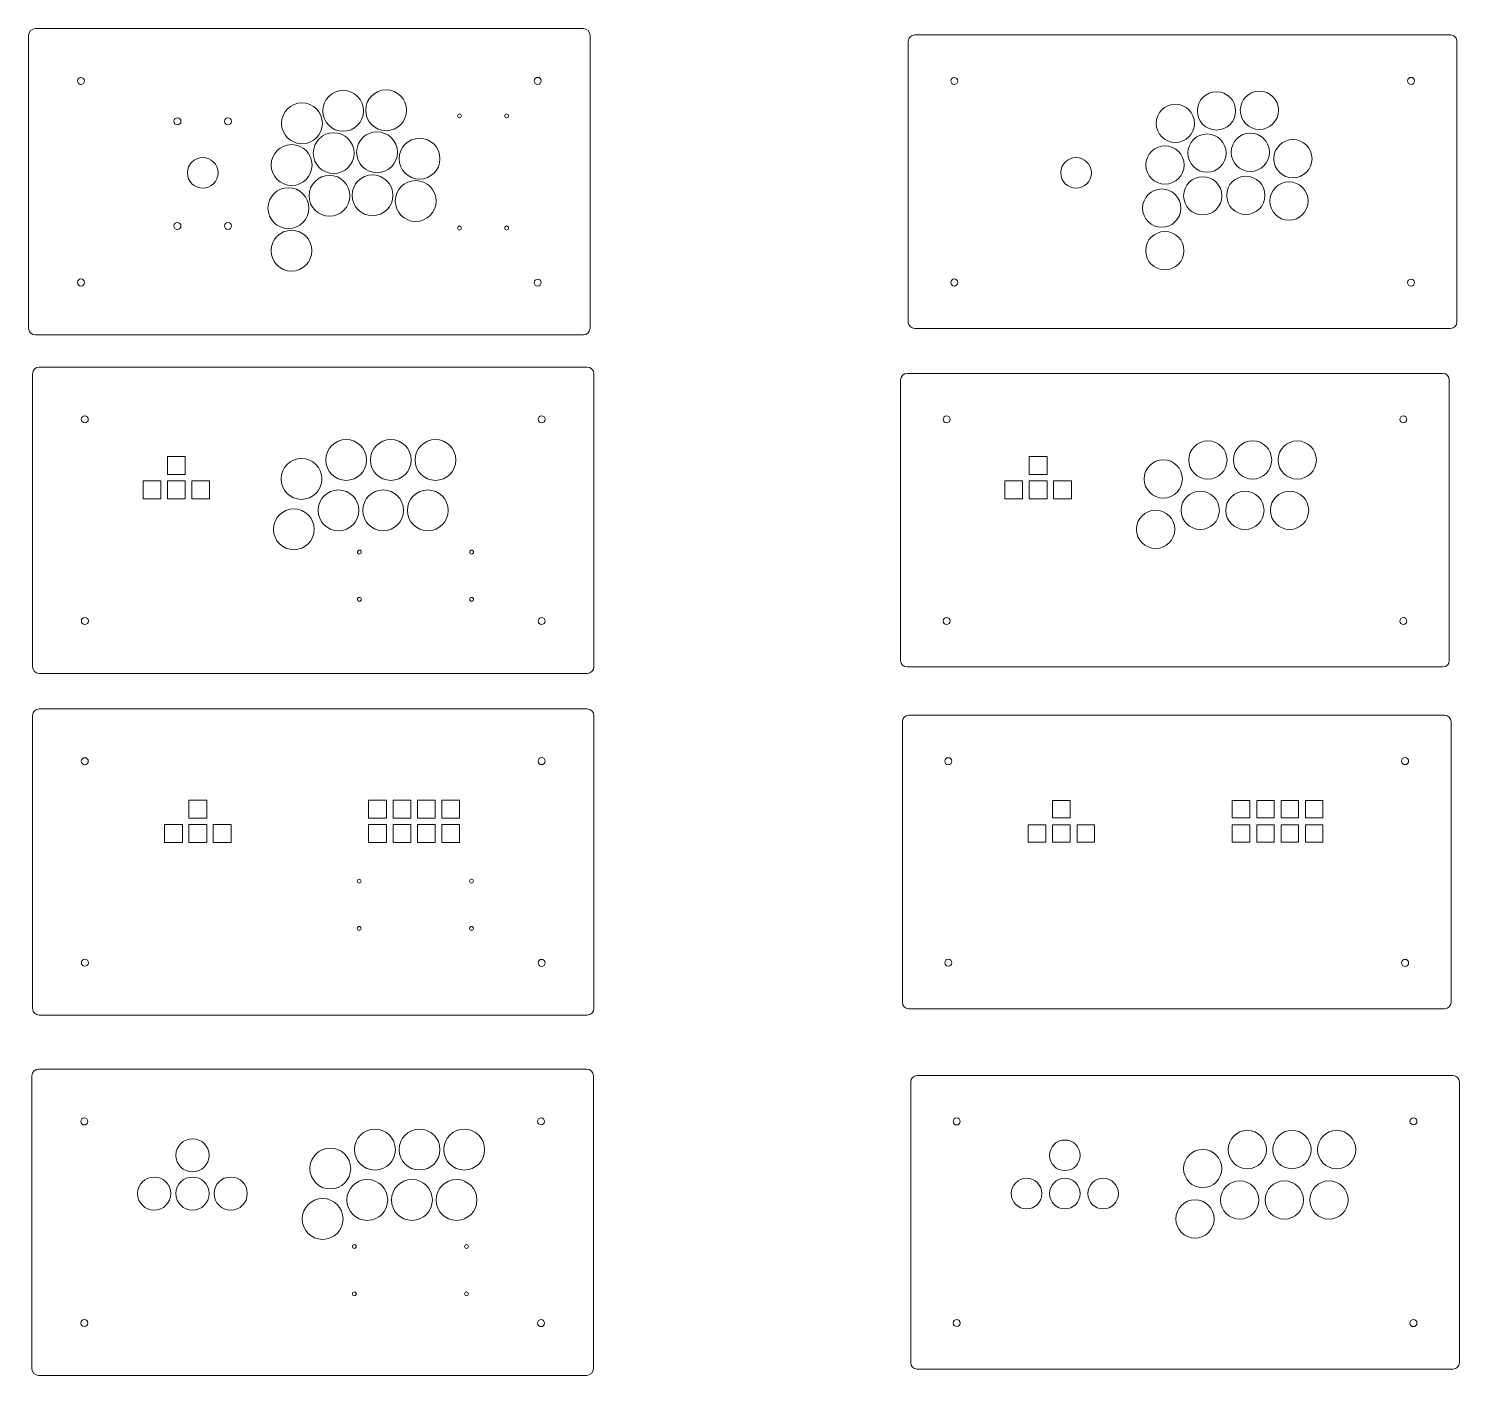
# Model space of a CAD drawing. Header units: centimetres. Extents: x 32 to 238, y -190 to 31.
# Drawn here: x 125.7 to 237.9, y -189.9 to -84.3 of the extents above; entities that cross this region are included whole.
import ezdxf

# ---------------------------------------------------------------- set-up
doc = ezdxf.new("R2010")
doc.units = ezdxf.units.CM
doc.header["$MEASUREMENT"] = 0
doc.layers.add('Layer 1', color=7, linetype='Continuous')

msp = doc.modelspace()

# ---------------------------------------------------------------- linework, layer by layer
at = {"layer": 'Layer 1', "color": 250, "lineweight": 9}
for points in [[(136.5931, -119.27453), (137.9931, -119.27453), (137.9931, -117.87453), (136.5931, -117.87453), (136.5931, -119.27453)], [(204.13395, -119.27453), (205.53395, -119.27453), (205.53395, -117.87453), (204.13395, -117.87453), (204.13395, -119.27453)], [(134.68307, -121.18456), (136.08307, -121.18456), (136.08307, -119.78456), (134.68307, -119.78456), (134.68307, -121.18456)], [(136.5931, -121.18456), (137.9931, -121.18456), (137.9931, -119.78456), (136.5931, -119.78456), (136.5931, -121.18456)], [(138.5031, -121.18456), (139.9031, -121.18456), (139.9031, -119.78456), (138.5031, -119.78456), (138.5031, -121.18456)], [(202.22392, -121.18456), (203.62392, -121.18456), (203.62392, -119.78456), (202.22392, -119.78456), (202.22392, -121.18456)], [(204.13395, -121.18456), (205.53395, -121.18456), (205.53395, -119.78456), (204.13395, -119.78456), (204.13395, -121.18456)], [(206.04395, -121.18456), (207.44395, -121.18456), (207.44395, -119.78456), (206.04395, -119.78456), (206.04395, -121.18456)], [(138.28347, -146.20419), (139.68347, -146.20419), (139.68347, -144.80419), (138.28347, -144.80419), (138.28347, -146.20419)], [(152.36613, -146.20419), (153.76613, -146.20419), (153.76613, -144.80419), (152.36613, -144.80419), (152.36613, -146.20419)], [(154.27616, -146.20419), (155.67616, -146.20419), (155.67616, -144.80419), (154.27616, -144.80419), (154.27616, -146.20419)], [(156.18616, -146.20419), (157.58616, -146.20419), (157.58616, -144.80419), (156.18616, -144.80419), (156.18616, -146.20419)], [(158.09616, -146.20419), (159.49616, -146.20419), (159.49616, -144.80419), (158.09616, -144.80419), (158.09616, -146.20419)], [(205.97534, -146.18919), (207.34534, -146.18919), (207.34534, -144.81919), (205.97534, -144.81919), (205.97534, -146.18919)], [(220.058, -146.18919), (221.428, -146.18919), (221.428, -144.81919), (220.058, -144.81919), (220.058, -146.18919)], [(221.96803, -146.18919), (223.33803, -146.18919), (223.33803, -144.81919), (221.96803, -144.81919), (221.96803, -146.18919)], [(223.87803, -146.18919), (225.24803, -146.18919), (225.24803, -144.81919), (223.87803, -144.81919), (223.87803, -146.18919)], [(225.78803, -146.18919), (227.15803, -146.18919), (227.15803, -144.81919), (225.78803, -144.81919), (225.78803, -146.18919)], [(136.37344, -148.11422), (137.77344, -148.11422), (137.77344, -146.71422), (136.37344, -146.71422), (136.37344, -148.11422)], [(138.28347, -148.11422), (139.68347, -148.11422), (139.68347, -146.71422), (138.28347, -146.71422), (138.28347, -148.11422)], [(140.19347, -148.11422), (141.59347, -148.11422), (141.59347, -146.71422), (140.19347, -146.71422), (140.19347, -148.11422)], [(152.36613, -148.11422), (153.76613, -148.11422), (153.76613, -146.71422), (152.36613, -146.71422), (152.36613, -148.11422)], [(154.27616, -148.11422), (155.67616, -148.11422), (155.67616, -146.71422), (154.27616, -146.71422), (154.27616, -148.11422)], [(156.18616, -148.11422), (157.58616, -148.11422), (157.58616, -146.71422), (156.18616, -146.71422), (156.18616, -148.11422)], [(158.09616, -148.11422), (159.49616, -148.11422), (159.49616, -146.71422), (158.09616, -146.71422), (158.09616, -148.11422)], [(204.06531, -148.09922), (205.43531, -148.09922), (205.43531, -146.72922), (204.06531, -146.72922), (204.06531, -148.09922)], [(205.97534, -148.09922), (207.34534, -148.09922), (207.34534, -146.72922), (205.97534, -146.72922), (205.97534, -148.09922)], [(207.88534, -148.09922), (209.25534, -148.09922), (209.25534, -146.72922), (207.88534, -146.72922), (207.88534, -148.09922)], [(220.058, -148.09922), (221.428, -148.09922), (221.428, -146.72922), (220.058, -146.72922), (220.058, -148.09922)], [(221.96803, -148.09922), (223.33803, -148.09922), (223.33803, -146.72922), (221.96803, -146.72922), (221.96803, -148.09922)], [(223.87803, -148.09922), (225.24803, -148.09922), (225.24803, -146.72922), (223.87803, -146.72922), (223.87803, -148.09922)], [(225.78803, -148.09922), (227.15803, -148.09922), (227.15803, -146.72922), (225.78803, -146.72922), (225.78803, -148.09922)]]:
    msp.add_lwpolyline(points, close=True, dxfattribs=at)
for centre, major_axis, ratio in [((129.81739, -88.43659), (0, 0.275), 1), ((165.6199, -88.43259), (0, 0.275), 1), ((198.26444, -88.43659), (0, 0.275), 1), ((234.06695, -88.43259), (0, 0.275), 1), ((150.3711, -90.78477), (0, 1.6), 1), ((153.73532, -90.73625), (0, 1.6), 1), ((218.81815, -90.78477), (0, 1.5), 1), ((222.18237, -90.73625), (0, 1.5), 1), ((147.14267, -91.76004), (0, 1.6), 1), ((215.58972, -91.76004), (0, 1.5), 1), ((137.38315, -91.60278), (0, 0.275), 1), ((141.34065, -91.60278), (0, 0.275), 1), ((149.62864, -94.0948), (0, 1.6), 1), ((153.02262, -94.02653), (0, 1.6), 1), ((156.35808, -94.53368), (0, 1.6), 1), ((218.07569, -94.0948), (0, 1.5), 1), ((221.46967, -94.02653), (0, 1.5), 1), ((224.80513, -94.53368), (0, 1.5), 1), ((146.33319, -95.02723), (0, 1.6), 1), ((214.78024, -95.02723), (0, 1.5), 1), ((139.36535, -95.64147), (0, 1.2), 1), ((207.8124, -95.64147), (0, 1.2), 1), ((149.29705, -97.44001), (0, 1.6), 1), ((152.67152, -97.401), (0, 1.6), 1), ((156.05574, -97.84963), (0, 1.6), 1), ((217.7441, -97.44001), (0, 1.5), 1), ((221.11857, -97.401), (0, 1.5), 1), ((224.50279, -97.84963), (0, 1.5), 1), ((146.07862, -98.40554), (0, 1.6), 1), ((214.52567, -98.40554), (0, 1.5), 1), ((137.38315, -99.80279), (0, 0.275), 1), ((141.3444, -99.79903), (0, 0.275), 1), ((146.32244, -101.74099), (0, 1.6), 1), ((214.76949, -101.74099), (0, 1.5), 1), ((129.82133, -104.2331), (0, 0.275), 1), ((165.61907, -104.24159), (0, 0.275), 1), ((198.26838, -104.2331), (0, 0.275), 1), ((234.06612, -104.24159), (0, 0.275), 1), ((130.12229, -114.96438), (0, 0.275), 1), ((165.9248, -114.96038), (0, 0.275), 1), ((197.66314, -114.96438), (0, 0.275), 1), ((233.46565, -114.96038), (0, 0.275), 1), ((150.60381, -118.14249), (0, 1.6), 1), ((154.10381, -118.14124), (0, 1.6), 1), ((157.60381, -118.14249), (0, 1.6), 1), ((218.14466, -118.14249), (0, 1.5), 1), ((221.64466, -118.14124), (0, 1.5), 1), ((225.14466, -118.14249), (0, 1.5), 1), ((147.10381, -119.62749), (0, 1.6), 1), ((214.64466, -119.62749), (0, 1.5), 1), ((150.00381, -122.09124), (0, 1.6), 1), ((153.50382, -122.09124), (0, 1.6), 1), ((157.00381, -122.09124), (0, 1.6), 1), ((217.54466, -122.09124), (0, 1.5), 1), ((221.04467, -122.09124), (0, 1.5), 1), ((224.54466, -122.09124), (0, 1.5), 1), ((146.50381, -123.57624), (0, 1.6), 1), ((214.04466, -123.57624), (0, 1.5), 1), ((130.12623, -130.76089), (0, 0.275), 1), ((165.92397, -130.76938), (0, 0.275), 1), ((197.66708, -130.76089), (0, 0.275), 1), ((233.46482, -130.76938), (0, 0.275), 1), ((130.12229, -141.74843), (0, 0.275), 1), ((165.9248, -141.74443), (0, 0.275), 1), ((197.79916, -141.74843), (0, 0.275), 1), ((233.60167, -141.74443), (0, 0.275), 1), ((130.12623, -157.54494), (0, 0.275), 1), ((165.92397, -157.55343), (0, 0.275), 1), ((197.8031, -157.54494), (0, 0.275), 1), ((233.60084, -157.55343), (0, 0.275), 1), ((130.07832, -169.98186), (0, 0.275), 1), ((165.88083, -169.97786), (0, 0.275), 1), ((198.45527, -169.98186), (0, 0.275), 1), ((234.25778, -169.97786), (0, 0.275), 1), ((138.55832, -172.63579), (0, 1.30001), 0.999992308), ((152.85895, -172.18765), (0, 1.6), 1), ((156.35895, -172.1864), (0, 1.6), 1), ((159.85895, -172.18765), (0, 1.6), 1), ((206.93527, -172.63579), (0, 1.20001), 0.999991667), ((221.2359, -172.18765), (0, 1.5), 1), ((224.7359, -172.1864), (0, 1.5), 1), ((228.2359, -172.18765), (0, 1.5), 1), ((149.35895, -173.67265), (0, 1.6), 1), ((217.7359, -173.67265), (0, 1.5), 1), ((135.55832, -175.63579), (0, 1.30001), 0.999992308), ((138.55832, -175.63579), (0, 1.30001), 0.999992308), ((141.55832, -175.63579), (0, 1.30001), 0.999992308), ((152.25895, -176.1364), (0, 1.6), 1), ((155.75896, -176.1364), (0, 1.6), 1), ((159.25895, -176.1364), (0, 1.6), 1), ((203.93527, -175.63579), (0, 1.20001), 0.999991667), ((206.93527, -175.63579), (0, 1.20001), 0.999991667), ((209.93527, -175.63579), (0, 1.20001), 0.999991667), ((220.6359, -176.1364), (0, 1.5), 1), ((224.13591, -176.1364), (0, 1.5), 1), ((227.6359, -176.1364), (0, 1.5), 1), ((148.75895, -177.6214), (0, 1.6), 1), ((217.1359, -177.6214), (0, 1.5), 1), ((130.08226, -185.77837), (0, 0.275), 1), ((165.88, -185.78686), (0, 0.275), 1), ((198.45921, -185.77837), (0, 0.275), 1), ((234.25695, -185.78686), (0, 0.275), 1)]:
    msp.add_ellipse(centre, major_axis=major_axis, ratio=ratio, dxfattribs=at)
for points, knots in [([(126.2387, -84.33717), (126.2387, -84.33717), (169.19524, -84.33717), (169.19524, -84.33717), (169.4822, -84.33717), (169.71697, -84.57194), (169.71697, -84.8589), (169.71697, -84.8589), (169.71697, -107.81544), (169.71697, -107.81544), (169.71697, -108.1024), (169.4822, -108.33717), (169.19524, -108.33717), (169.19524, -108.33717), (126.2387, -108.33717), (126.2387, -108.33717), (125.95174, -108.33717), (125.71697, -108.1024), (125.71697, -107.81544), (125.71697, -107.81544), (125.71697, -84.8589), (125.71697, -84.8589), (125.71697, -84.57194), (125.95174, -84.33717), (126.2387, -84.33717)], [0, 0, 0, 0, 0.125, 0.125, 0.125, 0.25, 0.25, 0.25, 0.375, 0.375, 0.375, 0.5, 0.5, 0.5, 0.625, 0.625, 0.625, 0.75, 0.75, 0.75, 0.875, 0.875, 0.875, 1, 1, 1, 1]), ([(195.16402, -84.83717), (195.16402, -84.83717), (237.16402, -84.83717), (237.16402, -84.83717), (237.43901, -84.83717), (237.66402, -85.06217), (237.66402, -85.33717), (237.66402, -85.33717), (237.66402, -107.33717), (237.66402, -107.33717), (237.66402, -107.61217), (237.43901, -107.83717), (237.16402, -107.83717), (237.16402, -107.83717), (195.16402, -107.83717), (195.16402, -107.83717), (194.88902, -107.83717), (194.66402, -107.61217), (194.66402, -107.33717), (194.66402, -107.33717), (194.66402, -85.33717), (194.66402, -85.33717), (194.66402, -85.06217), (194.88902, -84.83717), (195.16402, -84.83717)], [0, 0, 0, 0, 0.125, 0.125, 0.125, 0.25, 0.25, 0.25, 0.375, 0.375, 0.375, 0.5, 0.5, 0.5, 0.625, 0.625, 0.625, 0.75, 0.75, 0.75, 0.875, 0.875, 0.875, 1, 1, 1, 1]), ([(159.48424, -91.01961), (159.56708, -91.01961), (159.63424, -91.08677), (159.63424, -91.16961), (159.63424, -91.25245), (159.56708, -91.31961), (159.48424, -91.31961), (159.4014, -91.31961), (159.33424, -91.25245), (159.33424, -91.16961), (159.33424, -91.08677), (159.4014, -91.01961), (159.48424, -91.01961)], [0, 0, 0, 0, 0.25, 0.25, 0.25, 0.5, 0.5, 0.5, 0.75, 0.75, 0.75, 1, 1, 1, 1]), ([(163.18424, -91.01961), (163.26708, -91.01961), (163.33424, -91.08677), (163.33424, -91.16961), (163.33424, -91.25245), (163.26708, -91.31961), (163.18424, -91.31961), (163.1014, -91.31961), (163.03424, -91.25245), (163.03424, -91.16961), (163.03424, -91.08677), (163.1014, -91.01961), (163.18424, -91.01961)], [0, 0, 0, 0, 0.25, 0.25, 0.25, 0.5, 0.5, 0.5, 0.75, 0.75, 0.75, 1, 1, 1, 1]), ([(159.48424, -99.81961), (159.56708, -99.81961), (159.63424, -99.88677), (159.63424, -99.96961), (159.63424, -100.05245), (159.56708, -100.11961), (159.48424, -100.11961), (159.4014, -100.11961), (159.33424, -100.05245), (159.33424, -99.96961), (159.33424, -99.88677), (159.4014, -99.81961), (159.48424, -99.81961)], [0, 0, 0, 0, 0.25, 0.25, 0.25, 0.5, 0.5, 0.5, 0.75, 0.75, 0.75, 1, 1, 1, 1]), ([(163.18424, -99.81961), (163.26708, -99.81961), (163.33424, -99.88677), (163.33424, -99.96961), (163.33424, -100.05245), (163.26708, -100.11961), (163.18424, -100.11961), (163.1014, -100.11961), (163.03424, -100.05245), (163.03424, -99.96961), (163.03424, -99.88677), (163.1014, -99.81961), (163.18424, -99.81961)], [0, 0, 0, 0, 0.25, 0.25, 0.25, 0.5, 0.5, 0.5, 0.75, 0.75, 0.75, 1, 1, 1, 1]), ([(126.5436, -110.86496), (126.5436, -110.86496), (169.50014, -110.86496), (169.50014, -110.86496), (169.7871, -110.86496), (170.02187, -111.09973), (170.02187, -111.38669), (170.02187, -111.38669), (170.02187, -134.34323), (170.02187, -134.34323), (170.02187, -134.63019), (169.7871, -134.86496), (169.50014, -134.86496), (169.50014, -134.86496), (126.5436, -134.86496), (126.5436, -134.86496), (126.25664, -134.86496), (126.02187, -134.63019), (126.02187, -134.34323), (126.02187, -134.34323), (126.02187, -111.38669), (126.02187, -111.38669), (126.02187, -111.09973), (126.25664, -110.86496), (126.5436, -110.86496)], [0, 0, 0, 0, 0.125, 0.125, 0.125, 0.25, 0.25, 0.25, 0.375, 0.375, 0.375, 0.5, 0.5, 0.5, 0.625, 0.625, 0.625, 0.75, 0.75, 0.75, 0.875, 0.875, 0.875, 1, 1, 1, 1]), ([(194.56272, -111.36496), (194.56272, -111.36496), (236.56272, -111.36496), (236.56272, -111.36496), (236.83772, -111.36496), (237.06272, -111.58996), (237.06272, -111.86496), (237.06272, -111.86496), (237.06272, -133.86496), (237.06272, -133.86496), (237.06272, -134.13996), (236.83772, -134.36496), (236.56272, -134.36496), (236.56272, -134.36496), (194.56272, -134.36496), (194.56272, -134.36496), (194.28772, -134.36496), (194.06272, -134.13996), (194.06272, -133.86496), (194.06272, -133.86496), (194.06272, -111.86496), (194.06272, -111.86496), (194.06272, -111.58996), (194.28772, -111.36496), (194.56272, -111.36496)], [0, 0, 0, 0, 0.125, 0.125, 0.125, 0.25, 0.25, 0.25, 0.375, 0.375, 0.375, 0.5, 0.5, 0.5, 0.625, 0.625, 0.625, 0.75, 0.75, 0.75, 0.875, 0.875, 0.875, 1, 1, 1, 1]), ([(151.78992, -125.36183), (151.78992, -125.44467), (151.72276, -125.51183), (151.63992, -125.51183), (151.55708, -125.51183), (151.48992, -125.44467), (151.48992, -125.36183), (151.48992, -125.27899), (151.55708, -125.21183), (151.63992, -125.21183), (151.72276, -125.21183), (151.78992, -125.27899), (151.78992, -125.36183)], [0, 0, 0, 0, 0.25, 0.25, 0.25, 0.5, 0.5, 0.5, 0.75, 0.75, 0.75, 1, 1, 1, 1]), ([(160.58992, -125.36183), (160.58992, -125.44467), (160.52276, -125.51183), (160.43992, -125.51183), (160.35708, -125.51183), (160.28992, -125.44467), (160.28992, -125.36183), (160.28992, -125.27899), (160.35708, -125.21183), (160.43992, -125.21183), (160.52276, -125.21183), (160.58992, -125.27899), (160.58992, -125.36183)], [0, 0, 0, 0, 0.25, 0.25, 0.25, 0.5, 0.5, 0.5, 0.75, 0.75, 0.75, 1, 1, 1, 1]), ([(151.78992, -129.06183), (151.78992, -129.14467), (151.72276, -129.21183), (151.63992, -129.21183), (151.55708, -129.21183), (151.48992, -129.14467), (151.48992, -129.06183), (151.48992, -128.97899), (151.55708, -128.91183), (151.63992, -128.91183), (151.72276, -128.91183), (151.78992, -128.97899), (151.78992, -129.06183)], [0, 0, 0, 0, 0.25, 0.25, 0.25, 0.5, 0.5, 0.5, 0.75, 0.75, 0.75, 1, 1, 1, 1]), ([(160.58992, -129.06183), (160.58992, -129.14467), (160.52276, -129.21183), (160.43992, -129.21183), (160.35708, -129.21183), (160.28992, -129.14467), (160.28992, -129.06183), (160.28992, -128.97899), (160.35708, -128.91183), (160.43992, -128.91183), (160.52276, -128.91183), (160.58992, -128.97899), (160.58992, -129.06183)], [0, 0, 0, 0, 0.25, 0.25, 0.25, 0.5, 0.5, 0.5, 0.75, 0.75, 0.75, 1, 1, 1, 1]), ([(126.5436, -137.64901), (126.5436, -137.64901), (169.50014, -137.64901), (169.50014, -137.64901), (169.7871, -137.64901), (170.02187, -137.88378), (170.02187, -138.17074), (170.02187, -138.17074), (170.02187, -161.12728), (170.02187, -161.12728), (170.02187, -161.41424), (169.7871, -161.64901), (169.50014, -161.64901), (169.50014, -161.64901), (126.5436, -161.64901), (126.5436, -161.64901), (126.25664, -161.64901), (126.02187, -161.41424), (126.02187, -161.12728), (126.02187, -161.12728), (126.02187, -138.17074), (126.02187, -138.17074), (126.02187, -137.88378), (126.25664, -137.64901), (126.5436, -137.64901)], [0, 0, 0, 0, 0.125, 0.125, 0.125, 0.25, 0.25, 0.25, 0.375, 0.375, 0.375, 0.5, 0.5, 0.5, 0.625, 0.625, 0.625, 0.75, 0.75, 0.75, 0.875, 0.875, 0.875, 1, 1, 1, 1]), ([(194.69874, -138.14901), (194.69874, -138.14901), (236.69874, -138.14901), (236.69874, -138.14901), (236.97374, -138.14901), (237.19874, -138.37401), (237.19874, -138.64901), (237.19874, -138.64901), (237.19874, -160.64901), (237.19874, -160.64901), (237.19874, -160.92401), (236.97374, -161.14901), (236.69874, -161.14901), (236.69874, -161.14901), (194.69874, -161.14901), (194.69874, -161.14901), (194.42374, -161.14901), (194.19874, -160.92401), (194.19874, -160.64901), (194.19874, -160.64901), (194.19874, -138.64901), (194.19874, -138.64901), (194.19874, -138.37401), (194.42374, -138.14901), (194.69874, -138.14901)], [0, 0, 0, 0, 0.125, 0.125, 0.125, 0.25, 0.25, 0.25, 0.375, 0.375, 0.375, 0.5, 0.5, 0.5, 0.625, 0.625, 0.625, 0.75, 0.75, 0.75, 0.875, 0.875, 0.875, 1, 1, 1, 1]), ([(151.77799, -151.14958), (151.77799, -151.23242), (151.71083, -151.29958), (151.62799, -151.29958), (151.54515, -151.29958), (151.47799, -151.23242), (151.47799, -151.14958), (151.47799, -151.06674), (151.54515, -150.99958), (151.62799, -150.99958), (151.71083, -150.99958), (151.77799, -151.06674), (151.77799, -151.14958)], [0, 0, 0, 0, 0.25, 0.25, 0.25, 0.5, 0.5, 0.5, 0.75, 0.75, 0.75, 1, 1, 1, 1]), ([(160.57799, -151.14958), (160.57799, -151.23242), (160.51083, -151.29958), (160.42799, -151.29958), (160.34515, -151.29958), (160.27799, -151.23242), (160.27799, -151.14958), (160.27799, -151.06674), (160.34515, -150.99958), (160.42799, -150.99958), (160.51083, -150.99958), (160.57799, -151.06674), (160.57799, -151.14958)], [0, 0, 0, 0, 0.25, 0.25, 0.25, 0.5, 0.5, 0.5, 0.75, 0.75, 0.75, 1, 1, 1, 1]), ([(151.77799, -154.84958), (151.77799, -154.93242), (151.71083, -154.99958), (151.62799, -154.99958), (151.54515, -154.99958), (151.47799, -154.93242), (151.47799, -154.84958), (151.47799, -154.76674), (151.54515, -154.69958), (151.62799, -154.69958), (151.71083, -154.69958), (151.77799, -154.76674), (151.77799, -154.84958)], [0, 0, 0, 0, 0.25, 0.25, 0.25, 0.5, 0.5, 0.5, 0.75, 0.75, 0.75, 1, 1, 1, 1]), ([(160.57799, -154.84958), (160.57799, -154.93242), (160.51083, -154.99958), (160.42799, -154.99958), (160.34515, -154.99958), (160.27799, -154.93242), (160.27799, -154.84958), (160.27799, -154.76674), (160.34515, -154.69958), (160.42799, -154.69958), (160.51083, -154.69958), (160.57799, -154.76674), (160.57799, -154.84958)], [0, 0, 0, 0, 0.25, 0.25, 0.25, 0.5, 0.5, 0.5, 0.75, 0.75, 0.75, 1, 1, 1, 1]), ([(126.49963, -165.88244), (126.49963, -165.88244), (169.45617, -165.88244), (169.45617, -165.88244), (169.74313, -165.88244), (169.9779, -166.11721), (169.9779, -166.40417), (169.9779, -166.40417), (169.9779, -189.36071), (169.9779, -189.36071), (169.9779, -189.64767), (169.74313, -189.88244), (169.45617, -189.88244), (169.45617, -189.88244), (126.49963, -189.88244), (126.49963, -189.88244), (126.21267, -189.88244), (125.9779, -189.64767), (125.9779, -189.36071), (125.9779, -189.36071), (125.9779, -166.40417), (125.9779, -166.40417), (125.9779, -166.11721), (126.21267, -165.88244), (126.49963, -165.88244)], [0, 0, 0, 0, 0.125, 0.125, 0.125, 0.25, 0.25, 0.25, 0.375, 0.375, 0.375, 0.5, 0.5, 0.5, 0.625, 0.625, 0.625, 0.75, 0.75, 0.75, 0.875, 0.875, 0.875, 1, 1, 1, 1]), ([(195.35484, -166.38244), (195.35484, -166.38244), (237.35486, -166.38244), (237.35486, -166.38244), (237.62986, -166.38244), (237.85485, -166.60744), (237.85485, -166.88244), (237.85485, -166.88244), (237.85485, -188.88244), (237.85485, -188.88244), (237.85485, -189.15744), (237.62986, -189.38244), (237.35486, -189.38244), (237.35486, -189.38244), (195.35484, -189.38244), (195.35484, -189.38244), (195.07984, -189.38244), (194.85485, -189.15744), (194.85485, -188.88244), (194.85485, -188.88244), (194.85485, -166.88244), (194.85485, -166.88244), (194.85485, -166.60744), (195.07984, -166.38244), (195.35484, -166.38244)], [0, 0, 0, 0, 0.125, 0.125, 0.125, 0.25, 0.25, 0.25, 0.375, 0.375, 0.375, 0.5, 0.5, 0.5, 0.625, 0.625, 0.625, 0.75, 0.75, 0.75, 0.875, 0.875, 0.875, 1, 1, 1, 1]), ([(151.39122, -179.78653), (151.39122, -179.86937), (151.32406, -179.93653), (151.24122, -179.93653), (151.15838, -179.93653), (151.09122, -179.86937), (151.09122, -179.78653), (151.09122, -179.70369), (151.15838, -179.63653), (151.24122, -179.63653), (151.32406, -179.63653), (151.39122, -179.70369), (151.39122, -179.78653)], [0, 0, 0, 0, 0.25, 0.25, 0.25, 0.5, 0.5, 0.5, 0.75, 0.75, 0.75, 1, 1, 1, 1]), ([(160.19122, -179.78653), (160.19122, -179.86937), (160.12406, -179.93653), (160.04122, -179.93653), (159.95838, -179.93653), (159.89122, -179.86937), (159.89122, -179.78653), (159.89122, -179.70369), (159.95838, -179.63653), (160.04122, -179.63653), (160.12406, -179.63653), (160.19122, -179.70369), (160.19122, -179.78653)], [0, 0, 0, 0, 0.25, 0.25, 0.25, 0.5, 0.5, 0.5, 0.75, 0.75, 0.75, 1, 1, 1, 1]), ([(151.39122, -183.48653), (151.39122, -183.56937), (151.32406, -183.63653), (151.24122, -183.63653), (151.15838, -183.63653), (151.09122, -183.56937), (151.09122, -183.48653), (151.09122, -183.40369), (151.15838, -183.33653), (151.24122, -183.33653), (151.32406, -183.33653), (151.39122, -183.40369), (151.39122, -183.48653)], [0, 0, 0, 0, 0.25, 0.25, 0.25, 0.5, 0.5, 0.5, 0.75, 0.75, 0.75, 1, 1, 1, 1]), ([(160.19122, -183.48653), (160.19122, -183.56937), (160.12406, -183.63653), (160.04122, -183.63653), (159.95838, -183.63653), (159.89122, -183.56937), (159.89122, -183.48653), (159.89122, -183.40369), (159.95838, -183.33653), (160.04122, -183.33653), (160.12406, -183.33653), (160.19122, -183.40369), (160.19122, -183.48653)], [0, 0, 0, 0, 0.25, 0.25, 0.25, 0.5, 0.5, 0.5, 0.75, 0.75, 0.75, 1, 1, 1, 1])]:
    msp.add_open_spline(points, degree=3, knots=knots, dxfattribs=at)

doc.saveas('drawing.dxf')
